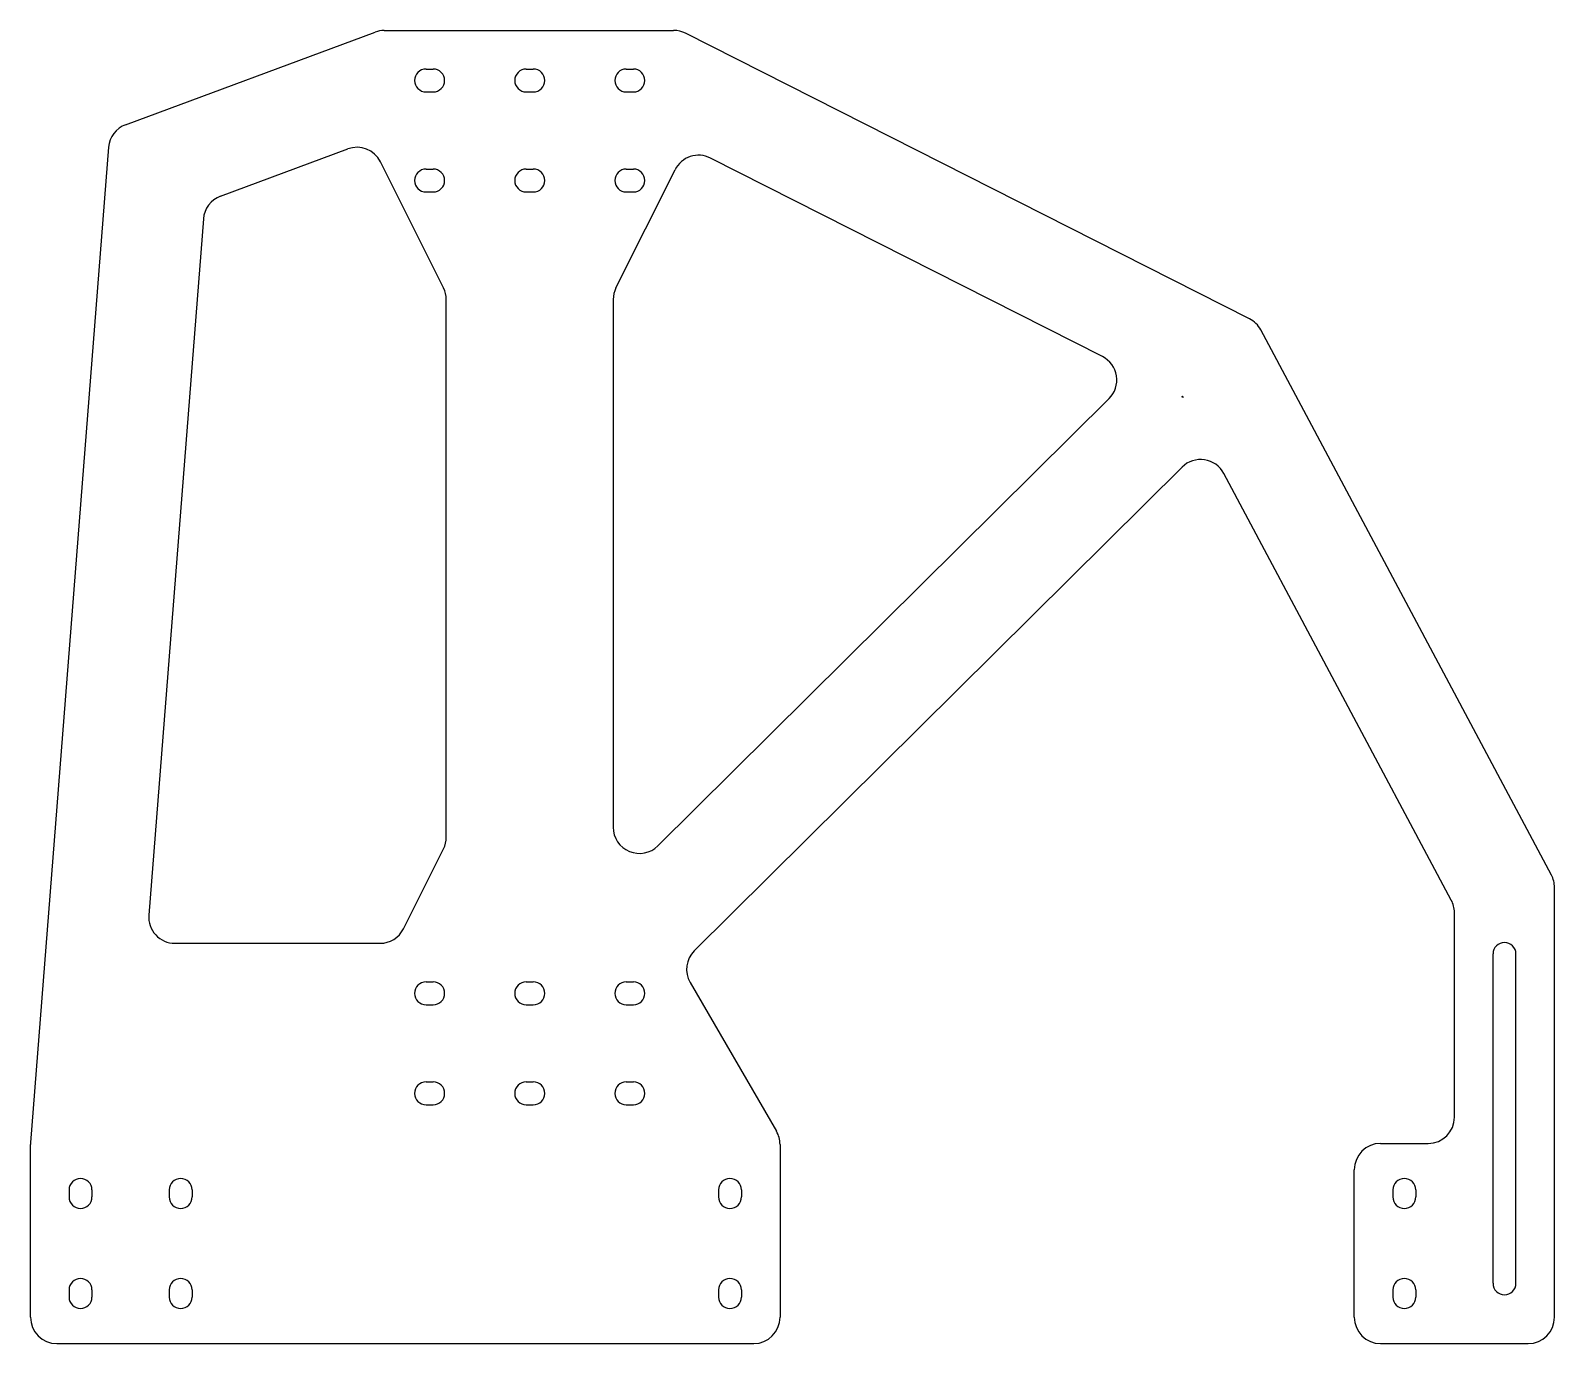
# Model space of a CAD drawing. Header units: millimetres. Extents: x 0 to 580, y 0 to 500.
import ezdxf

# ---------------------------------------------------------------- set-up
doc = ezdxf.new("R2010")
doc.units = ezdxf.units.MM

msp = doc.modelspace()

# ---------------------------------------------------------------- linework, layer by layer
at = {"color": 7, "linetype": 'Continuous', "lineweight": 25}
for p, q in [((36.22, 464.12), (131.17, 499.37)), ((134.65, 500), (244.76, 500)), ((463.9, 390.19), (249.28, 498.92)), ((150.55, 485.31), (153.25, 485.31)), ((188.65, 485.31), (191.35, 485.31)), ((226.75, 485.31), (229.45, 485.31)), ((150.55, 476.59), (153.25, 476.59)), ((188.65, 476.59), (191.35, 476.59)), ((226.75, 476.59), (229.45, 476.59)), ((29.73, 455.53), (0.03, 76.59)), ((72.3, 436.88), (120.77, 454.87)), ((157.19, 401.97), (133.19, 449.97)), ((150.55, 447.21), (153.25, 447.21)), ((188.65, 447.21), (191.35, 447.21)), ((222.81, 401.97), (245.3, 446.96)), ((226.75, 447.21), (229.45, 447.21)), ((407.95, 375.83), (258.76, 451.41)), ((150.55, 438.49), (153.25, 438.49)), ((188.65, 438.49), (191.35, 438.49)), ((226.75, 438.49), (229.45, 438.49)), ((65.81, 428.28), (45.03, 163.18)), ((158.25, 192.86), (158.25, 397.5)), ((221.75, 397.5), (221.75, 196.62)), ((578.83, 178.4), (468.21, 385.97)), ((238.79, 189.52), (410.47, 359.8)), ((438.22, 360.49), (438.48, 360.75)), ((438.76, 360.22), (438.22, 360.49)), ((438.76, 360.22), (438.48, 360.75)), ((252.63, 149.59), (438.29, 333.73)), ((540.73, 168.89), (454.16, 331.33)), ((141.96, 157.93), (157.19, 188.39)), ((580, 10), (580, 173.7)), ((541.9, 86.2), (541.9, 164.18)), ((55, 152.4), (133.02, 152.4)), ((556.59, 22.94), (556.59, 148.35)), ((565.31, 22.94), (565.31, 148.35)), ((150.55, 137.71), (153.25, 137.71)), ((188.65, 137.71), (191.35, 137.71)), ((226.75, 137.71), (229.45, 137.71)), ((251.03, 137.47), (283.9, 80.83)), ((150.55, 128.99), (153.25, 128.99)), ((188.65, 128.99), (191.35, 128.99)), ((226.75, 128.99), (229.45, 128.99)), ((150.55, 99.61), (153.25, 99.61)), ((188.65, 99.61), (191.35, 99.61)), ((226.75, 99.61), (229.45, 99.61)), ((150.55, 90.89), (153.25, 90.89)), ((188.65, 90.89), (191.35, 90.89)), ((226.75, 90.89), (229.45, 90.89)), ((0, 10), (0, 75.81)), ((285.25, 75.81), (285.25, 10)), ((513.8, 76.2), (531.9, 76.2)), ((503.8, 10), (503.8, 66.2)), ((14.69, 58.5), (14.69, 55.8)), ((23.41, 58.5), (23.41, 55.8)), ((52.79, 58.5), (52.79, 55.8)), ((61.51, 58.5), (61.51, 55.8)), ((261.84, 58.5), (261.84, 55.8)), ((270.56, 58.5), (270.56, 55.8)), ((518.49, 58.5), (518.49, 55.8)), ((527.21, 58.5), (527.21, 55.8)), ((14.69, 20.4), (14.69, 17.7)), ((23.41, 20.4), (23.41, 17.7)), ((52.79, 20.4), (52.79, 17.7)), ((61.51, 20.4), (61.51, 17.7)), ((261.84, 20.4), (261.84, 17.7)), ((270.56, 20.4), (270.56, 17.7)), ((518.49, 20.4), (518.49, 17.7)), ((527.21, 20.4), (527.21, 17.7)), ((10, 0), (275.25, 0)), ((513.8, 0), (570, 0))]:
    msp.add_line(p, q, dxfattribs=at)
for centre, radius, start, end in [((134.65, 490), 10, 90, 110.36798), ((244.76, 490), 10, 63.13269, 90), ((150.55, 480.95), 4.36, 90, 270), ((153.25, 480.95), 4.36, 270, 90), ((188.65, 480.95), 4.36, 90, 270), ((191.35, 480.95), 4.36, 270, 90), ((226.75, 480.95), 4.36, 90, 270), ((229.45, 480.95), 4.36, 270, 90), ((39.7, 454.75), 10, 110.36798, 175.51898), ((124.25, 445.5), 10, 26.56505, 110.36798), ((254.24, 442.49), 10, 63.13269, 153.43495), ((150.55, 442.85), 4.36, 90, 270), ((153.25, 442.85), 4.36, 270, 90), ((188.65, 442.85), 4.36, 90, 270), ((191.35, 442.85), 4.36, 270, 90), ((226.75, 442.85), 4.36, 90, 270), ((229.45, 442.85), 4.36, 270, 90), ((75.78, 427.5), 10, 110.36798, 175.51898), ((148.25, 397.5), 10, 360, 26.56505), ((231.75, 397.5), 10, 153.43495, 180), ((459.38, 381.27), 10, 28.05387, 63.13269), ((403.43, 366.9), 10, 314.76507, 63.13269), ((445.33, 326.63), 10, 28.05387, 134.76507), ((148.25, 192.86), 10, 333.43495, 0), ((231.75, 196.62), 10, 180, 314.76507), ((570, 173.7), 10, 0, 28.05387), ((531.9, 164.18), 10, 0, 28.05387), ((55, 162.4), 10, 175.51898, 270), ((133.02, 162.4), 10, 270, 333.43495), ((560.95, 148.35), 4.36, 0, 180), ((259.68, 142.49), 10, 134.76507, 210.12798), ((150.55, 133.35), 4.36, 90, 270), ((153.25, 133.35), 4.36, 270, 90), ((188.65, 133.35), 4.36, 90, 270), ((191.35, 133.35), 4.36, 270, 90), ((226.75, 133.35), 4.36, 90, 270), ((229.45, 133.35), 4.36, 270, 90), ((150.55, 95.25), 4.36, 90, 270), ((153.25, 95.25), 4.36, 270, 90), ((188.65, 95.25), 4.36, 90, 270), ((191.35, 95.25), 4.36, 270, 90), ((226.75, 95.25), 4.36, 90, 270), ((229.45, 95.25), 4.36, 270, 90), ((531.9, 86.2), 10, 270, 0), ((10, 75.81), 10, 175.51898, 180), ((275.25, 75.81), 10, 0, 30.12798), ((513.8, 66.2), 10, 90, 180), ((19.05, 58.5), 4.36, 0, 180), ((57.15, 58.5), 4.36, 0, 180), ((266.2, 58.5), 4.36, 0, 180), ((522.85, 58.5), 4.36, 0, 180), ((19.05, 55.8), 4.36, 180, 0), ((57.15, 55.8), 4.36, 180, 0), ((266.2, 55.8), 4.36, 180, 0), ((522.85, 55.8), 4.36, 180, 0), ((19.05, 20.4), 4.36, 0, 180), ((57.15, 20.4), 4.36, 0, 180), ((266.2, 20.4), 4.36, 0, 180), ((522.85, 20.4), 4.36, 0, 180), ((19.05, 17.7), 4.36, 180, 0), ((57.15, 17.7), 4.36, 180, 0), ((266.2, 17.7), 4.36, 180, 0), ((522.85, 17.7), 4.36, 180, 360), ((560.95, 22.94), 4.36, 180, 0), ((10, 10), 10, 180, 270), ((275.25, 10), 10, 270, 0), ((513.8, 10), 10, 180, 270), ((570, 10), 10, 270, 0)]:
    msp.add_arc(centre, radius, start, end, dxfattribs=at)

doc.saveas('drawing.dxf')
